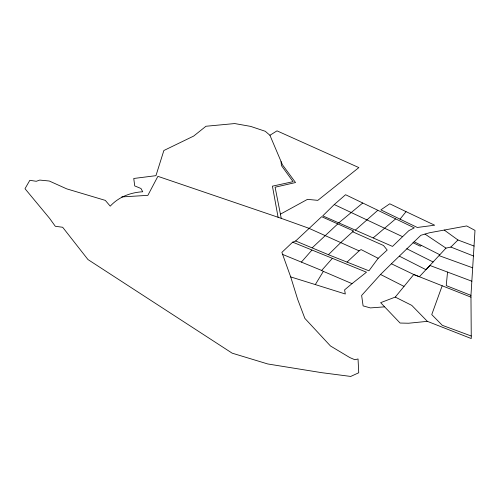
<?xml version="1.0" encoding="UTF-8"?>
<svg xmlns="http://www.w3.org/2000/svg" width="500" height="500" viewBox="0 0 500 500"><rect width="100%" height="100%" fill="white"/><g stroke="black" fill="none" stroke-linecap="round" stroke-linejoin="round"><path stroke-width="0.75" d="M384.475 306.863L370.381 307.913L363.1 305.881L361.631 295.45L380.544 274.475L391.406 263.781L420.856 235.287L429.487 232.763L466.694 225.938L475 230.394L470.962 295.363L471.262 338.544L427.356 321.344L411.775 305.375L395.262 297.087L380.644 302.669L400.094 323.044L408.581 323.231L427.356 321.344M399.45 256.2L426.019 269.719L430.006 265.512L447.537 272.075L446.231 285.613L470.962 295.363M391.406 263.781L413.769 274.513L442.181 285.775L431.75 314.587L442.287 325.312L471.25 336.012M290.7 276.913L315.312 284.581L323.356 271.375L352.013 283.644L366.475 272.206L292.663 242.162L281.881 252.381L290.7 276.913L297.65 299.306L304.85 318.375L330.456 345.962L349.762 357.55L354.806 359.719L358.038 358.975L358.738 372.769L350.725 376.438L321.619 372.663L267.744 363.963L232.162 353.169L87.975 259.562L62.675 227.269L55.3 226.281L49.569 218.325L25 188.7L29.831 180.319L36.275 181.287L39.762 180.081L49.281 181.012L66.719 188.863L105.3 200.381L110.237 206.15C118.675 196.975 130.45 192.475 142.719 191.769L140.969 188.487L134.725 185.912L133.75 178.481L155.95 175.669L163.863 150.512L193.688 136.062L205.969 126.256L234.725 123.562L250.637 126.388L265.269 131.281L269.925 135.281L282.425 164.737L295.531 182.544L275.094 187.213L281.244 218.35L308.856 228.263L359.106 250.863L361.069 249.575L378.162 258.3L387.194 250.05L383.475 245.487L352.675 231.788M395.262 297.087L413.769 274.513L419.381 276.744L445.969 248.125L450.856 247.056L457.962 239.994L474.125 246.069M378.162 258.3L368.944 270.8L328.419 254.7L295.65 240.987L292.663 242.162M400.012 219.206L406.044 211.644L434.656 225.206L417.287 227.469L380.844 209.881L389.769 203.8L406.044 211.644M282.613 254.419L301.381 262.1L311.887 250.125M301.381 262.1L321.656 270.45L332.212 258.538M334.269 204.55L322.756 215.863L392.5 246.412L408.844 230.656L414.288 227.862L345.569 194.719L334.269 204.55L402.537 236.669M328.419 254.7L340.812 242.544L353.562 230.981L321.662 216.694L295.65 240.987M337.806 223.869L312.244 247.781M347.044 262.075L359.106 250.863M377.788 210.312L355.419 230.069M373.175 237.913L395.562 218.938M439.787 254.731L421.369 245.381L420.356 246.244L413.013 242.694M338.787 222.838L362.713 203.025M352.013 283.644L344.6 289.862L345.319 293.994L315.312 284.581M269.925 135.281L277.006 130.85L358.85 167.594L317.819 200.356L307.488 199.35L280.419 214.163M121.744 196.925L147.875 195.344L157.881 176.325L281.244 218.35M439.188 255.681L472.7 267.825M447.537 272.075L471.869 281.219M450.856 247.056L473.506 256M442.181 285.775L470.962 297.15M414.119 241.744L421.369 245.381M406.781 248.756L433.119 261.994M380.544 274.475L403.988 286.375M321.656 270.45L323.356 271.375M425.006 234.094L445.969 248.125M444.237 230.056L457.962 239.994M278.094 217.275L272.425 186.169L293.081 181.669L281.444 165.594L281.056 161.619"/></g></svg>
